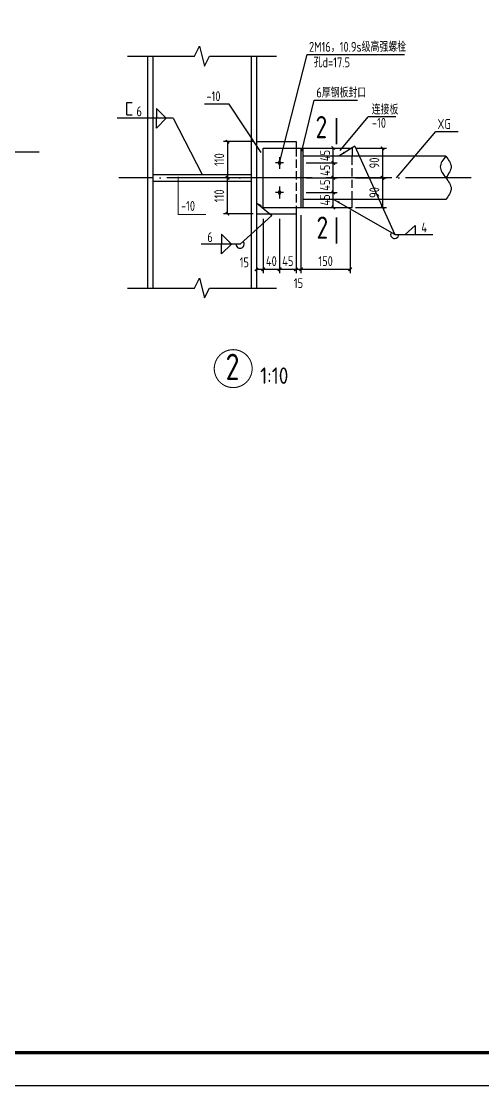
# Model space of a CAD drawing. Header units: millimetres. Extents: x 866561 to 876967, y 40200 to 44891.
# Drawn here: x 872716.4 to 872856.8, y 40206.4 to 40529.9 of the extents above; entities that cross this region are included whole.
import ezdxf

# ---------------------------------------------------------------- set-up
doc = ezdxf.new("R2010")
doc.units = ezdxf.units.MM
doc.header["$LTSCALE"] = 1000
doc.header["$MEASUREMENT"] = 0
for name, pattern in [('center2', [28.575, 19.05, -3.175, 3.175, -3.175]), ('DASH', [0.35, 0.25, -0.1]), ('DASHED', [117.236842, 78.157895, -39.078947]), ('DOTE', [2.42, 2, -0.2, 0.02, -0.2])]:
    doc.linetypes.add(name, pattern=pattern)
doc.layers.add('1', color=4, linetype='Continuous', lineweight=70)
doc.layers.add('数字', color=3, linetype='Continuous', lineweight=9)
for name, color, linetype in [('AXIS', 3, 'Continuous'), ('AXIS_TEXT', 7, 'Continuous'), ('BEAM', 4, 'DASHED'), ('COLUMN', 9, 'Continuous'), ('DIM', 7, 'Continuous'), ('DOTE', 1, 'DOTE'), ('Prof', 2, 'Continuous'), ('THIN', 7, 'Continuous'), ('尺寸标注', 7, 'Continuous'), ('文字', 7, 'Continuous'), ('焊缝标注', 3, 'Continuous')]:
    doc.layers.add(name, color=color, linetype=linetype)
doc.styles.add('GBHZ', font='gbenor.shx', dxfattribs={"width": 0.9, "bigfont": 'gbcbig.shx'})
doc.dimstyles.new('Y10', dxfattribs={"dimscale": 0, "dimtxt": 3, "dimasz": 0.01, "dimexe": 1.2, "dimexo": 1, "dimgap": 1, "dimtad": 1, "dimdec": 0, "dimlfac": 10, "dimzin": 0, "dimdsep": 46, "dimtxsty": 'GBHZ', "dimblk1": 'DX', "dimblk2": 'DX', "dimsah": 1, "dimcen": 0.09, "dimdle": 1, "dimadec": 0, "dimazin": 0, "dimtfac": 1, "dimtdec": 0, "dimtix": 1, "dimtmove": 2, "dimatfit": 3, "dimldrblk": 'DX', "dimfxl": 0, "dimtolj": 1, "dimtzin": 0, "dimarcsym": 0})

# ---------------------------------------------------------------- blocks, each defined once
blk = doc.blocks.new('BOLIT_GAOQIANG')
at = {"layer": 'THIN', "color": 252}
for p, q in [((-1.2, 0), (1.2, 0)), ((0, 1.8), (0, -1.8))]:
    blk.add_line(p, q, dxfattribs=at)
at = {"layer": 'THIN'}
blk.add_solid([(0, 1.2), (0.6, 0), (-0.6, 0), (0, -1.2)], dxfattribs=at)
blk = doc.blocks.new('DX')
at = {"color": 0, "linetype": 'ByBlock', "const_width": 40}
blk.add_lwpolyline([(-54, -51), (46, 49)], dxfattribs=at)
blk = doc.blocks.new('*D643')
at = {"layer": 'Defpoints', "color": 0, "linetype": 'ByBlock'}
for p in [(872817.08, 40491.38, 0.01), (872817.08, 40482.38, 0.01), (872826.3, 40482.38)]:
    blk.add_point(p, dxfattribs=at)
at = {"layer": 'DIM', "color": 0, "linetype": 'ByBlock', "lineweight": -2}
for p, q in [((872818.08, 40491.38), (872827.5, 40491.38)), ((872826.3, 40491.37), (872826.3, 40482.39)), ((872818.08, 40482.38), (872827.5, 40482.38))]:
    blk.add_line(p, q, dxfattribs=at)
at = {"layer": 'DIM', "color": 0, "linetype": 'ByBlock', "lineweight": -2, "xscale": 0.01, "yscale": 0.01, "zscale": 0.01}
for p, rotation in [((872826.3, 40491.38), 90), ((872826.3, 40482.38), 270)]:
    blk.add_blockref('DX', p, dxfattribs=dict(at, rotation=rotation))
at = {"layer": 'DIM', "color": 0, "linetype": 'ByBlock', "insert": (872823.8, 40486.88), "char_height": 3, "attachment_point": 5, "rotation": 90, "style": 'GBHZ'}
blk.add_mtext('\\A1;90', dxfattribs=at)
blk = doc.blocks.new('*D644')
at = {"layer": 'Defpoints', "color": 0, "linetype": 'ByBlock'}
for p in [(872817.08, 40482.38), (872817.08, 40473.38, 0.02), (872826.3, 40473.38)]:
    blk.add_point(p, dxfattribs=at)
at = {"layer": 'DIM', "color": 0, "linetype": 'ByBlock', "lineweight": -2}
for p, q in [((872818.08, 40482.38), (872827.5, 40482.38)), ((872826.3, 40482.37), (872826.3, 40473.39)), ((872818.08, 40473.38), (872827.5, 40473.38))]:
    blk.add_line(p, q, dxfattribs=at)
at = {"layer": 'DIM', "color": 0, "linetype": 'ByBlock', "lineweight": -2, "xscale": 0.01, "yscale": 0.01, "zscale": 0.01}
for p, rotation in [((872826.3, 40482.38), 90), ((872826.3, 40473.38), 270)]:
    blk.add_blockref('DX', p, dxfattribs=dict(at, rotation=rotation))
at = {"layer": 'DIM', "color": 0, "linetype": 'ByBlock', "insert": (872823.8, 40477.88), "char_height": 3, "attachment_point": 5, "rotation": 90, "style": 'GBHZ'}
blk.add_mtext('\\A1;90', dxfattribs=at)
blk = doc.blocks.new('*D645')
at = {"layer": 'Defpoints', "color": 0, "linetype": 'ByBlock'}
for p in [(872802.08, 40477.88, 0), (872811.33, 40477.88), (872802.08, 40473.38, 0)]:
    blk.add_point(p, dxfattribs=at)
at = {"layer": 'DIM', "color": 0, "linetype": 'ByBlock', "lineweight": -2}
for p, q in [((872803.08, 40477.88), (872812.53, 40477.88)), ((872811.33, 40477.89), (872811.33, 40477.9)), ((872811.33, 40473.38), (872811.33, 40477.88)), ((872803.08, 40473.38), (872812.53, 40473.38)), ((872811.33, 40473.37), (872811.33, 40473.36))]:
    blk.add_line(p, q, dxfattribs=at)
at = {"layer": 'DIM', "color": 0, "linetype": 'ByBlock', "lineweight": -2, "xscale": 0.01, "yscale": 0.01, "zscale": 0.01}
for p, rotation in [((872811.33, 40477.88), 270), ((872811.33, 40473.38), 90)]:
    blk.add_blockref('DX', p, dxfattribs=dict(at, rotation=rotation))
at = {"layer": 'DIM', "color": 0, "linetype": 'ByBlock', "insert": (872808.83, 40475.63), "char_height": 3, "attachment_point": 5, "rotation": 90, "style": 'GBHZ'}
blk.add_mtext('\\A1;45', dxfattribs=at)
blk = doc.blocks.new('*D646')
at = {"layer": 'Defpoints', "color": 0, "linetype": 'ByBlock'}
for p in [(872802.08, 40482.38, 0), (872811.33, 40482.38), (872802.08, 40477.88, 0)]:
    blk.add_point(p, dxfattribs=at)
at = {"layer": 'DIM', "color": 0, "linetype": 'ByBlock', "lineweight": -2}
for p, q in [((872803.08, 40482.38), (872812.53, 40482.38)), ((872811.33, 40482.39), (872811.33, 40482.4)), ((872811.33, 40477.88), (872811.33, 40482.38)), ((872803.08, 40477.88), (872812.53, 40477.88)), ((872811.33, 40477.87), (872811.33, 40477.86))]:
    blk.add_line(p, q, dxfattribs=at)
at = {"layer": 'DIM', "color": 0, "linetype": 'ByBlock', "lineweight": -2, "xscale": 0.01, "yscale": 0.01, "zscale": 0.01}
for p, rotation in [((872811.33, 40482.38), 270), ((872811.33, 40477.88), 90)]:
    blk.add_blockref('DX', p, dxfattribs=dict(at, rotation=rotation))
at = {"layer": 'DIM', "color": 0, "linetype": 'ByBlock', "insert": (872808.83, 40480.13), "char_height": 3, "attachment_point": 5, "rotation": 90, "style": 'GBHZ'}
blk.add_mtext('\\A1;45', dxfattribs=at)
blk = doc.blocks.new('*D647')
at = {"layer": 'Defpoints', "color": 0, "linetype": 'ByBlock'}
for p in [(872802.08, 40486.88, 0), (872811.33, 40486.88), (872802.08, 40482.38, 0)]:
    blk.add_point(p, dxfattribs=at)
at = {"layer": 'DIM', "color": 0, "linetype": 'ByBlock', "lineweight": -2}
for p, q in [((872803.08, 40486.88), (872812.53, 40486.88)), ((872811.33, 40486.89), (872811.33, 40486.9)), ((872811.33, 40482.38), (872811.33, 40486.88)), ((872803.08, 40482.38), (872812.53, 40482.38)), ((872811.33, 40482.37), (872811.33, 40482.36))]:
    blk.add_line(p, q, dxfattribs=at)
at = {"layer": 'DIM', "color": 0, "linetype": 'ByBlock', "lineweight": -2, "xscale": 0.01, "yscale": 0.01, "zscale": 0.01}
for p, rotation in [((872811.33, 40486.88), 270), ((872811.33, 40482.38), 90)]:
    blk.add_blockref('DX', p, dxfattribs=dict(at, rotation=rotation))
at = {"layer": 'DIM', "color": 0, "linetype": 'ByBlock', "insert": (872808.83, 40484.63), "char_height": 3, "attachment_point": 5, "rotation": 90, "style": 'GBHZ'}
blk.add_mtext('\\A1;45', dxfattribs=at)
blk = doc.blocks.new('*D648')
at = {"layer": 'Defpoints', "color": 0, "linetype": 'ByBlock'}
for p in [(872802.08, 40491.38, 0), (872811.33, 40491.38), (872802.08, 40486.88, 0)]:
    blk.add_point(p, dxfattribs=at)
at = {"layer": 'DIM', "color": 0, "linetype": 'ByBlock', "lineweight": -2}
for p, q in [((872803.08, 40491.38), (872812.53, 40491.38)), ((872811.33, 40491.39), (872811.33, 40491.4)), ((872811.33, 40486.88), (872811.33, 40491.38)), ((872803.08, 40486.88), (872812.53, 40486.88)), ((872811.33, 40486.87), (872811.33, 40486.86))]:
    blk.add_line(p, q, dxfattribs=at)
at = {"layer": 'DIM', "color": 0, "linetype": 'ByBlock', "lineweight": -2, "xscale": 0.01, "yscale": 0.01, "zscale": 0.01}
for p, rotation in [((872811.33, 40491.38), 270), ((872811.33, 40486.88), 90)]:
    blk.add_blockref('DX', p, dxfattribs=dict(at, rotation=rotation))
at = {"layer": 'DIM', "color": 0, "linetype": 'ByBlock', "insert": (872808.83, 40489.13), "char_height": 3, "attachment_point": 5, "rotation": 90, "style": 'GBHZ'}
blk.add_mtext('\\A1;45', dxfattribs=at)
blk = doc.blocks.new('*D649')
at = {"layer": 'Defpoints', "color": 0}
for p in [(872801.48, 40472, -0.01), (872816.48, 40473.38, 0), (872801.48, 40454.54)]:
    blk.add_point(p, dxfattribs=at)
at = {"layer": 'DIM', "color": 0, "lineweight": -2}
for p, q in [((872801.48, 40471), (872801.48, 40453.34)), ((872816.48, 40472.38), (872816.48, 40453.34)), ((872816.47, 40454.54), (872801.49, 40454.54))]:
    blk.add_line(p, q, dxfattribs=at)
at = {"layer": 'DIM', "color": 0, "lineweight": -2, "xscale": 0.01, "yscale": 0.01, "zscale": 0.01, "rotation": 180}
blk.add_blockref('DX', (872801.48, 40454.54), dxfattribs=at)
at = {"layer": 'DIM', "color": 0, "lineweight": -2, "xscale": 0.01, "yscale": 0.01, "zscale": 0.01}
blk.add_blockref('DX', (872816.48, 40454.54), dxfattribs=at)
at = {"layer": 'DIM', "color": 0, "insert": (872808.98, 40457.04), "char_height": 3, "attachment_point": 5, "style": 'GBHZ'}
blk.add_mtext('\\A1;150', dxfattribs=at)
blk = doc.blocks.new('*D650')
at = {"layer": 'Defpoints', "color": 0}
for p in [(872799.98, 40470.88, -0.01), (872801.48, 40472, -0.01), (872799.98, 40454.54)]:
    blk.add_point(p, dxfattribs=at)
at = {"layer": 'DIM', "color": 0, "lineweight": -2}
for p, q in [((872801.48, 40471), (872801.48, 40453.34)), ((872799.98, 40469.88), (872799.98, 40453.34)), ((872799.97, 40454.54), (872799.96, 40454.54)), ((872801.48, 40454.54), (872799.98, 40454.54)), ((872801.49, 40454.54), (872801.5, 40454.54))]:
    blk.add_line(p, q, dxfattribs=at)
at = {"layer": 'DIM', "color": 0, "lineweight": -2, "xscale": 0.01, "yscale": 0.01, "zscale": 0.01}
blk.add_blockref('DX', (872799.98, 40454.54), dxfattribs=at)
at = {"layer": 'DIM', "color": 0, "lineweight": -2, "xscale": 0.01, "yscale": 0.01, "zscale": 0.01, "rotation": 180}
blk.add_blockref('DX', (872801.48, 40454.54), dxfattribs=at)
at = {"layer": 'DIM', "color": 0, "insert": (872800.73, 40450.35), "char_height": 3, "attachment_point": 5, "style": 'GBHZ'}
blk.add_mtext('\\A1;15', dxfattribs=at)
blk = doc.blocks.new('*D651')
at = {"layer": 'Defpoints', "color": 0}
for p in [(872794.98, 40470.88, -0.01), (872799.98, 40470.88, -0.01), (872794.98, 40454.54)]:
    blk.add_point(p, dxfattribs=at)
at = {"layer": 'DIM', "color": 0, "lineweight": -2}
for p, q in [((872794.98, 40469.88), (872794.98, 40453.34)), ((872799.98, 40469.88), (872799.98, 40453.34)), ((872799.97, 40454.54), (872794.99, 40454.54))]:
    blk.add_line(p, q, dxfattribs=at)
at = {"layer": 'DIM', "color": 0, "lineweight": -2, "xscale": 0.01, "yscale": 0.01, "zscale": 0.01, "rotation": 180}
blk.add_blockref('DX', (872794.98, 40454.54), dxfattribs=at)
at = {"layer": 'DIM', "color": 0, "lineweight": -2, "xscale": 0.01, "yscale": 0.01, "zscale": 0.01}
blk.add_blockref('DX', (872799.98, 40454.54), dxfattribs=at)
at = {"layer": 'DIM', "color": 0, "insert": (872797.48, 40457.04), "char_height": 3, "attachment_point": 5, "style": 'GBHZ'}
blk.add_mtext('\\A1;45', dxfattribs=at)
blk = doc.blocks.new('*D652')
at = {"layer": 'Defpoints', "color": 0}
for p in [(872789.98, 40470.88, -0.01), (872794.98, 40470.88, -0.01), (872789.98, 40454.54)]:
    blk.add_point(p, dxfattribs=at)
at = {"layer": 'DIM', "color": 0, "lineweight": -2}
for p, q in [((872789.98, 40469.88), (872789.98, 40453.34)), ((872794.98, 40469.88), (872794.98, 40453.34)), ((872794.97, 40454.54), (872789.99, 40454.54))]:
    blk.add_line(p, q, dxfattribs=at)
at = {"layer": 'DIM', "color": 0, "lineweight": -2, "xscale": 0.01, "yscale": 0.01, "zscale": 0.01, "rotation": 180}
blk.add_blockref('DX', (872789.98, 40454.54), dxfattribs=at)
at = {"layer": 'DIM', "color": 0, "lineweight": -2, "xscale": 0.01, "yscale": 0.01, "zscale": 0.01}
blk.add_blockref('DX', (872794.98, 40454.54), dxfattribs=at)
at = {"layer": 'DIM', "color": 0, "insert": (872792.48, 40457.04), "char_height": 3, "attachment_point": 5, "style": 'GBHZ'}
blk.add_mtext('\\A1;40', dxfattribs=at)
blk = doc.blocks.new('*D653')
at = {"layer": 'Defpoints', "color": 0}
for p in [(872787.98, 40470.88), (872789.98, 40470.88, -0.01), (872787.98, 40454.54)]:
    blk.add_point(p, dxfattribs=at)
at = {"layer": 'DIM', "color": 0, "lineweight": -2}
for p, q in [((872787.98, 40469.88), (872787.98, 40453.34)), ((872789.98, 40469.88), (872789.98, 40453.34)), ((872787.97, 40454.54), (872787.96, 40454.54)), ((872789.98, 40454.54), (872787.98, 40454.54)), ((872789.99, 40454.54), (872790, 40454.54))]:
    blk.add_line(p, q, dxfattribs=at)
at = {"layer": 'DIM', "color": 0, "lineweight": -2, "xscale": 0.01, "yscale": 0.01, "zscale": 0.01}
blk.add_blockref('DX', (872787.98, 40454.54), dxfattribs=at)
at = {"layer": 'DIM', "color": 0, "lineweight": -2, "xscale": 0.01, "yscale": 0.01, "zscale": 0.01, "rotation": 180}
blk.add_blockref('DX', (872789.98, 40454.54), dxfattribs=at)
at = {"layer": 'DIM', "color": 0, "insert": (872784.26, 40456.67), "char_height": 3, "attachment_point": 5, "style": 'GBHZ'}
blk.add_mtext('\\A1;15', dxfattribs=at)
blk = doc.blocks.new('*D654')
at = {"layer": 'Defpoints', "color": 0, "linetype": 'ByBlock'}
for p in [(872779.15, 40482.38), (872787.98, 40482.38), (872787.98, 40471.38, -0.01)]:
    blk.add_point(p, dxfattribs=at)
at = {"layer": 'DIM', "color": 0, "linetype": 'ByBlock', "lineweight": -2}
for p, q in [((872786.98, 40482.38), (872777.95, 40482.38)), ((872779.15, 40471.39), (872779.15, 40482.37)), ((872786.98, 40471.38), (872777.95, 40471.38))]:
    blk.add_line(p, q, dxfattribs=at)
at = {"layer": 'DIM', "color": 0, "linetype": 'ByBlock', "lineweight": -2, "xscale": 0.01, "yscale": 0.01, "zscale": 0.01}
for p, rotation in [((872779.15, 40482.38), 90), ((872779.15, 40471.38), 270)]:
    blk.add_blockref('DX', p, dxfattribs=dict(at, rotation=rotation))
at = {"layer": 'DIM', "color": 0, "linetype": 'ByBlock', "insert": (872776.65, 40476.88), "char_height": 3, "attachment_point": 5, "rotation": 90, "style": 'GBHZ'}
blk.add_mtext('\\A1;110', dxfattribs=at)
blk = doc.blocks.new('*D655')
at = {"layer": 'Defpoints', "color": 0, "linetype": 'ByBlock'}
for p in [(872787.98, 40493.38, -0.01), (872779.15, 40482.38), (872787.98, 40482.38)]:
    blk.add_point(p, dxfattribs=at)
at = {"layer": 'DIM', "color": 0, "linetype": 'ByBlock', "lineweight": -2}
for p, q in [((872786.98, 40493.38), (872777.95, 40493.38)), ((872779.15, 40493.37), (872779.15, 40482.39)), ((872786.98, 40482.38), (872777.95, 40482.38))]:
    blk.add_line(p, q, dxfattribs=at)
at = {"layer": 'DIM', "color": 0, "linetype": 'ByBlock', "lineweight": -2, "xscale": 0.01, "yscale": 0.01, "zscale": 0.01}
for p, rotation in [((872779.15, 40493.38), 90), ((872779.15, 40482.38), 270)]:
    blk.add_blockref('DX', p, dxfattribs=dict(at, rotation=rotation))
at = {"layer": 'DIM', "color": 0, "linetype": 'ByBlock', "insert": (872776.65, 40487.88), "char_height": 3, "attachment_point": 5, "rotation": 90, "style": 'GBHZ'}
blk.add_mtext('\\A1;110', dxfattribs=at)

msp = doc.modelspace()

# ---------------------------------------------------------------- linework, layer by layer
msp.add_line((873081.091, 40206.443), (872240.091, 40206.443))
at = {"color": 0, "const_width": 1}
msp.add_lwpolyline([(873071.091, 40216.443), (872265.091, 40216.443), (872265.091, 40790.443), (873071.091, 40790.443)], close=True, dxfattribs=at)
at = {"ltscale": 0.5, "const_width": 0.32, "elevation": -0.002}
msp.add_lwpolyline([(872775.121, 40424.369, 1), (872786.641, 40424.369, 1)], format="xyb", close=True, dxfattribs=at)
at = {"layer": '1', "color": 2, "const_width": 0.6}
for points, elevation in [([(872812.294, 40500.581), (872812.294, 40492.556)], 0), ([(872812.294, 40462.354), (872812.294, 40470.379)], -0.007)]:
    msp.add_lwpolyline(points, dxfattribs=dict(at, elevation=elevation))
at = {"layer": 'AXIS'}
for p, q in [((872794.984, 40486.879, -0.002), (872803.338, 40519.84, 0.006)), ((872803.338, 40519.84, 0.006), (872832.987, 40519.84, 0.006)), ((872801.784, 40490.429, -0.002), (872805.498, 40505.916, -0.002)), ((872805.498, 40505.916, -0.002), (872818.65, 40505.916, -0.002)), ((872813.384, 40490.701, -0.001), (872821.937, 40500.883, -0.001)), ((872830.355, 40500.883, -0.001), (872821.937, 40500.883, -0.001)), ((872830.519, 40482.379, -0.002), (872842.472, 40496.444, -0.002)), ((872842.472, 40496.444, -0.002), (872849.339, 40496.444, -0.002))]:
    msp.add_line(p, q, dxfattribs=at)
at = {"layer": 'BEAM', "linetype": 'DASH', "ltscale": 0.01}
for p, q in [((872799.984, 40491.379, -0.009), (872799.984, 40473.379, -0.005)), ((872817.084, 40475.779, -0.002), (872817.084, 40488.979, 0.003))]:
    msp.add_line(p, q, dxfattribs=at)
at = {"layer": 'COLUMN'}
for p, q in [((872787.984, 40493.379, -0.01), (872799.984, 40493.379, -0.006)), ((872789.984, 40491.379, -0.009), (872817.084, 40491.379, -0.001)), ((872789.984, 40473.379, -0.009), (872789.984, 40491.379, -0.009)), ((872799.984, 40493.379, 0.005), (872799.984, 40491.379, 0.007)), ((872801.484, 40491.379, -0.005), (872801.484, 40473.379, -0.001)), ((872802.084, 40491.379, -0.001), (872802.084, 40473.379, -0.001)), ((872817.084, 40491.379, 0.003), (872817.084, 40488.979, 0)), ((872845.504, 40488.979, -0.001), (872802.084, 40488.979, -0.001)), ((872845.504, 40475.779, -0.001), (872802.084, 40475.779, -0.001)), ((872817.084, 40473.379, 0.003), (872817.084, 40475.779, 0)), ((872787.984, 40471.379, -0.01), (872799.984, 40471.379, -0.006)), ((872789.984, 40473.379, -0.009), (872817.084, 40473.379, -0.001)), ((872799.984, 40473.379, -0.005), (872799.984, 40465.808, -0.002))]:
    msp.add_line(p, q, dxfattribs=at)
at = {"layer": 'DOTE', "linetype": 'center2', "ltscale": 0.001}
msp.add_line((872721.846, 40490.139, -0.001), (872602.69, 40490.139, -0.001), dxfattribs=at)
at = {"layer": 'DOTE', "linetype": 'DOTE', "ltscale": 0.01}
msp.add_line((872853.276, 40482.379, -0.002), (872746.139, 40482.379, -0.002), dxfattribs=at)
at = {"layer": 'Prof'}
for points in [[(872845.504, 40488.979, -0.001), (872843.854, 40485.679, -0.001), (872845.504, 40482.379, -0.001), (872847.154, 40479.079, -0.001), (872845.504, 40475.779, -0.001)], [(872845.504, 40488.979, -0.001), (872847.154, 40485.679, -0.001), (872845.504, 40482.379, -0.001)]]:
    msp.add_spline(points, degree=3, dxfattribs=at)
at = {"layer": 'THIN', "linetype": 'ByBlock'}
for p, q in [((872748.738, 40519.325, -0.002), (872769.149, 40519.325, -0.002)), ((872769.149, 40519.325, -0.002), (872770.649, 40522.325, -0.002)), ((872770.649, 40522.325, -0.002), (872772.149, 40516.325, -0.002)), ((872772.149, 40516.325, -0.002), (872773.649, 40519.325, -0.002)), ((872773.649, 40519.325, -0.002), (872794.06, 40519.325, -0.002)), ((872769.149, 40448.832, -0.002), (872770.649, 40451.832, -0.002)), ((872770.649, 40451.832, -0.002), (872772.149, 40445.832, -0.002)), ((872748.738, 40448.832, -0.002), (872769.149, 40448.832, -0.002)), ((872772.149, 40445.832, -0.002), (872773.649, 40448.832, -0.002)), ((872773.649, 40448.832, -0.002), (872794.06, 40448.832, -0.002))]:
    msp.add_line(p, q, dxfattribs=at)
at = {"layer": '尺寸标注', "color": 3}
for p, q in [((872754.813, 40519.325, -0.002), (872754.813, 40448.832, -0.002)), ((872756.413, 40519.325, -0.002), (872756.413, 40448.832, -0.002)), ((872786.384, 40519.325, -0.002), (872786.384, 40448.832, -0.002)), ((872787.984, 40519.325, -0.002), (872787.984, 40448.832, -0.002)), ((872756.413, 40483.379, -0.002), (872786.384, 40483.379, -0.002)), ((872756.413, 40481.379, -0.002), (872786.384, 40481.379, -0.002))]:
    msp.add_line(p, q, dxfattribs=at)
at = {"layer": '尺寸标注', "color": 253, "ltscale": 0.005, "elevation": -0.002}
msp.add_lwpolyline([(872787.984, 40474.798, 0, 0.45, 0), (872789.405, 40473.851, 0.45, 0.45, 0)], format="xyseb", dxfattribs=at)
at = {"layer": '数字', "linetype": 'ByBlock'}
for p, q in [((872764.129, 40482.661, -0.002), (872764.129, 40471.257, -0.002)), ((872764.129, 40471.257, -0.002), (872772.597, 40471.257, -0.002))]:
    msp.add_line(p, q, dxfattribs=at)
at = {"layer": '焊缝标注'}
for p, q in [((872748.526, 40505.251, -0.002), (872750.208, 40505.251, -0.002)), ((872748.526, 40501.486, -0.002), (872748.526, 40505.251, -0.002)), ((872757.545, 40503.451, -0.002), (872760.545, 40500.451, -0.002)), ((872757.545, 40503.451, -0.002), (872757.545, 40500.451, -0.002)), ((872779.609, 40504.783, -0.002), (872772.142, 40504.783, -0.002)), ((872789.372, 40490.031, -0.002), (872779.609, 40504.783, -0.002)), ((872762.604, 40500.451, -0.002), (872745.577, 40500.451, -0.002)), ((872748.526, 40501.486, -0.002), (872750.208, 40501.486, -0.002)), ((872757.545, 40497.451, -0.002), (872757.545, 40500.451, -0.002)), ((872757.545, 40497.451, -0.002), (872760.545, 40500.451, -0.002)), ((872762.604, 40500.451, -0.002), (872771.399, 40483.379, -0.002)), ((872817.851, 40491.931, -0.008), (872812.977, 40488.979, -0.005)), ((872817.851, 40491.931, -0.005), (872830.006, 40465.153, -0.005)), ((872787.984, 40474.798, -0.002), (872792.6, 40470.886, -0.002)), ((872830.006, 40465.153, -0.005), (872811.39, 40475.779, -0.003)), ((872792.6, 40470.886, -0.002), (872782.984, 40462.203, -0.002)), ((872836.186, 40467.853, -0.005), (872833.186, 40465.153, -0.005)), ((872836.186, 40467.853, -0.005), (872836.186, 40465.153, -0.005)), ((872777.349, 40465.203, -0.002), (872780.349, 40462.203, -0.002)), ((872777.349, 40465.203, -0.002), (872777.349, 40462.203, -0.002)), ((872830.006, 40465.153, -0.005), (872841.573, 40465.153, -0.005)), ((872782.984, 40462.203, -0.002), (872771.15, 40462.203, -0.002)), ((872777.349, 40459.203, -0.002), (872777.349, 40462.203, -0.002)), ((872777.349, 40459.203, -0.002), (872780.349, 40462.203, -0.002))]:
    msp.add_line(p, q, dxfattribs=at)
for centre, start, end in [((872830.006, 40465.153, -0.005), 152.65606, 0.00001), ((872782.984, 40462.203, -0.002), 180, 33.66723)]:
    msp.add_arc(centre, 1.25, start, end, dxfattribs=at)
for points in [[(872812.977, 40488.979, -0.005), (872814.836, 40489.775, -0.005), (872814.521, 40490.285, -0.005)], [(872811.39, 40475.779, -0.003), (872813.015, 40474.575, -0.003), (872813.297, 40475.105, -0.003)]]:
    msp.add_solid(points, dxfattribs=at)

# ---------------------------------------------------------------- block references
at = {"layer": 'THIN', "xscale": -1}
for p in [(872794.984, 40486.879, -0.009), (872794.984, 40477.879, -0.009)]:
    msp.add_blockref('BOLIT_GAOQIANG', p, dxfattribs=at)

# ---------------------------------------------------------------- texts
at = {"layer": 'AXIS', "color": 0, "style": 'GBHZ', "width": 0.9}
for s, height, p in [('2M16，10.9s级高强螺栓', 3, (872803.932, 40520.662, 0.006)), ('孔d=17.5', 3, (872805.339, 40515.946, 0.006)), ('6厚钢板封口', 3, (872806.175, 40506.758, -0.002)), ('-10', 3, (872772.729, 40505.647, -0.002)), ('6', 3, (872751.463, 40501.068, -0.002)), ('连接板', 3, (872822.994, 40501.595, -0.001)), ('2', 6.75, (872805.928, 40494.393, 0.005)), ('-10', 3, (872823.063, 40497.557, -0.001)), ('XG', 3, (872843.02, 40497.225, -0.002)), ('-10', 3, (872764.99, 40472.31, -0.002)), ('2', 6.75, (872806.224, 40463.849, -0.003)), ('4', 3, (872838.093, 40465.769, -0.005)), ('6', 3, (872773.028, 40462.82, -0.002))]:
    msp.add_text(s, height=height, dxfattribs=at).set_placement(p)
at = {"layer": 'AXIS_TEXT', "style": 'GBHZ', "width": 0.9}
msp.add_text('2', height=8, dxfattribs=at).set_placement((872778.586, 40420.9, -0.002))
at = {"layer": '文字', "color": 6, "style": 'GBHZ'}
msp.add_text('1:10', height=5, dxfattribs=at).set_placement((872789.086, 40419.741, -0.008))

# ---------------------------------------------------------------- dimensions: what is measured, and where the dimension line sits
at = {"layer": 'DIM', "color": 0, "linetype": 'ByBlock'}
for base, p1, p2, picture, middle in [((872779.153, 40482.379, -0.002), (872787.984, 40493.379, -0.01), (872787.984, 40482.379, -0.002), '*D655', (872776.653, 40487.879, -0.002)), ((872811.327, 40491.379, -0.002), (872802.084, 40486.879, -0.004), (872802.084, 40491.379, -0.006), '*D648', (872808.827, 40489.129, -0.002)), ((872811.327, 40486.879, -0.002), (872802.084, 40482.379, -0.001), (872802.084, 40486.879, -0.004), '*D647', (872808.827, 40484.629, -0.002)), ((872779.153, 40482.379, -0.002), (872787.984, 40471.379, -0.01), (872787.984, 40482.379, -0.002), '*D654', (872776.653, 40476.879, -0.002)), ((872811.327, 40482.379, -0.002), (872802.084, 40477.879, -0.004), (872802.084, 40482.379, -0.001), '*D646', (872808.827, 40480.129, -0.002)), ((872811.327, 40477.879, -0.002), (872802.084, 40473.379, -0.001), (872802.084, 40477.879, -0.004), '*D645', (872808.827, 40475.629, -0.002))]:
    dim = msp.add_linear_dim(base=base, p1=p1, p2=p2, angle=90, dimstyle='Y10', override={"dimscale": 1}, dxfattribs=at)
    dim.commit()
    dim.dimension.update_dxf_attribs({"geometry": picture, "text_midpoint": middle})
for base, p1, p2, picture, middle in [((872826.298, 40482.379, -0.014), (872817.084, 40491.379, -0.001), (872817.084, 40482.379, 0.001), '*D643', (872823.798, 40486.879, -0.014)), ((872826.298, 40473.379, -0.014), (872817.084, 40482.379, -0.014), (872817.084, 40473.379, 0.003), '*D644', (872823.798, 40477.879, -0.014))]:
    dim = msp.add_linear_dim(base=base, p1=p1, p2=p2, angle=90, text='90', dimstyle='Y10', override={"dimscale": 1}, dxfattribs=at)
    dim.commit()
    dim.dimension.update_dxf_attribs({"geometry": picture, "text_midpoint": middle})
at = {"layer": 'DIM'}
dim = msp.add_linear_dim(base=(872787.984, 40454.538, -0.002), p1=(872789.984, 40470.879, -0.014), p2=(872787.984, 40470.879, -0.002), angle=180, text='15', dimstyle='Y10', override={"dimscale": 1}, dxfattribs=at)
dim.commit()
dim.dimension.update_dxf_attribs({"geometry": '*D653', "text_midpoint": (872784.264, 40456.668, -0.002), "dimtype": 160})
for base, p1, p2, text, picture, middle in [((872789.984, 40454.538, -0.002), (872794.984, 40470.879, -0.014), (872789.984, 40470.879, -0.014), '40', '*D652', (872792.484, 40457.038, -0.002)), ((872794.984, 40454.538, -0.002), (872799.984, 40470.879, -0.014), (872794.984, 40470.879, -0.014), '45', '*D651', (872797.484, 40457.038, -0.002))]:
    dim = msp.add_linear_dim(base=base, p1=p1, p2=p2, angle=180, text=text, dimstyle='Y10', override={"dimscale": 1}, dxfattribs=at)
    dim.commit()
    dim.dimension.update_dxf_attribs({"geometry": picture, "text_midpoint": middle})
dim = msp.add_linear_dim(base=(872799.984, 40454.538, -0.002), p1=(872801.484, 40472, -0.014), p2=(872799.984, 40470.879, -0.014), angle=180, dimstyle='Y10', override={"dimscale": 1}, dxfattribs=at)
dim.commit()
dim.dimension.update_dxf_attribs({"geometry": '*D650', "text_midpoint": (872800.734, 40450.347, -0.002), "dimtype": 160})
dim = msp.add_linear_dim(base=(872801.484, 40454.538, -0.002), p1=(872816.484, 40473.379, -0.003), p2=(872801.484, 40472, -0.014), angle=180, dimstyle='Y10', override={"dimscale": 1}, dxfattribs=at)
dim.commit()
dim.dimension.update_dxf_attribs({"geometry": '*D649', "text_midpoint": (872808.984, 40457.038, -0.002)})

doc.saveas('drawing.dxf')
